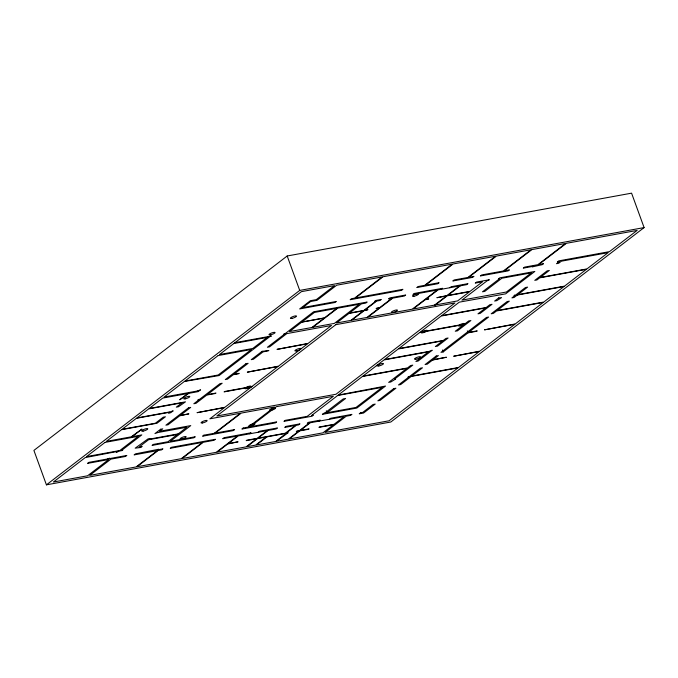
<?xml version="1.0" encoding="UTF-8"?>
<svg xmlns="http://www.w3.org/2000/svg" width="678" height="678" viewBox="0 0 678 678"><rect width="100%" height="100%" fill="white"/><g stroke="black" fill="none" stroke-linecap="round" stroke-linejoin="round"><path stroke-width="1.02" d="M376.4 365.773L377.553 364.883M245.173 388.045L245.046 388.163A3.229 0.746 -20 0 0 246.377 388.613A3.229 0.746 -20 0 0 250.063 387.248L250.258 387.121M250.784 386.714L250.885 386.621A3.229 0.746 -20 0 0 249.555 386.172A3.229 0.746 -20 0 0 245.868 387.536L245.707 387.638M421.394 332.254L421.267 332.373A3.229 0.746 -20 0 0 422.597 332.822A3.229 0.746 -20 0 0 426.284 331.457L426.479 331.33M427.004 330.923L427.106 330.83A3.229 0.746 -20 0 0 425.776 330.381A3.229 0.746 -20 0 0 422.089 331.745L421.936 331.847M458.76 325.44L458.675 325.516A3.229 0.746 -20 0 0 460.006 325.965A3.229 0.746 -20 0 0 463.693 324.601L463.82 324.516M464.371 324.109L464.515 323.974A3.229 0.746 -20 0 0 463.184 323.525A3.229 0.746 -20 0 0 459.498 324.881L459.269 325.033M287.192 255.987L33.9 450.412L46.426 484.838L390.808 422.013L644.1 227.588L631.574 193.162L287.192 255.987L299.718 290.413L46.426 484.838M187.925 393.494L179.704 399.808L188.789 393.333M107.692 458.938L109.599 458.201L108.938 458.709M116.963 451.819L116.294 452.328L118.209 451.59M182.467 402.427L176.322 407.147L178.483 406.749L185.475 401.851L149.177 408.503L162.745 398.088L198.196 391.621L200.578 389.799L197.281 391.062M268.242 336.593L252.767 348.467L219.469 354.543L301.396 291.65L334.525 285.608L316.245 299.642L310.363 300.71L299.659 308.931L334.966 302.49L336.288 301.473L302.71 307.6L310.66 301.498L316.973 300.346L336.686 285.218L382.197 276.912L354.543 298.142L351.518 298.693L350.187 299.71L401.588 290.337L402.91 289.32L355.408 297.981L383.062 276.751L452.285 264.123L424.631 285.353L418.14 286.54L416.817 287.557L437.759 283.735L439.081 282.718L425.496 285.201L453.15 263.971L495.55 256.233L467.896 277.463L454.133 279.972L452.811 280.989L472.625 277.378L473.947 276.361L468.761 277.302L496.415 256.081L531.027 249.758L503.373 270.988L481.736 274.937L480.414 275.954L508.102 270.903L509.424 269.886L504.237 270.836L531.891 249.606L565.554 243.461L537.891 264.691L524.653 267.107L523.331 268.124L533.044 266.352L532.383 266.861L542.197 264.683L543.519 263.666L538.756 264.53L566.418 243.309L637.125 230.41L609.454 251.64L558.748 260.886L557.426 261.903L559.24 261.572L556.485 263.691L558.647 263.293L561.401 261.183L608.132 252.657L586.936 268.92L540.213 277.446L549.324 270.454L547.163 270.844L534.764 280.361L536.925 279.963L539.68 277.853L586.402 269.327L564.528 286.124L517.806 294.65M270.403 336.195L219.121 375.561L184.348 381.485L164.068 397.071L197.383 390.994M311.914 327.491L324.186 318.067L301.752 322.16L289.472 331.584L334.356 323.398L359.298 304.252L337.72 308.185L312.778 327.33M251.97 386.494L277.929 366.569L247.326 372.154L278.463 366.162L307.6 343.797L276.997 349.373L308.134 343.39L331.474 325.474L286.828 333.618L269.573 346.856L267.412 347.255L313.575 311.812L367.145 302.041L365.823 303.058L361.459 303.854L349.517 313.024L363.849 310.405L375.79 301.244L374.476 301.481L375.798 300.464L381.256 299.473L379.934 300.481L376.654 301.083L364.713 310.244L367.976 309.651L364.188 310.651L351.713 320.228L366.917 317.457L379.358 307.888L376.095 308.482L379.883 307.481L391.859 298.312L388.587 298.905L389.909 297.888L405.656 295.015L404.334 296.032L392.723 298.151L367.781 317.296L412.258 309.185L437.2 290.04L412.987 294.455L414.309 293.438L442.539 288.286L441.217 289.303M214.299 433.284L240.419 413.241L209.875 418.809L224.367 407.681L197.027 412.673L224.893 407.275L251.445 386.901L224.104 391.892L224.63 391.486L251.962 386.494L251.267 386.935M215.163 433.132L241.283 413.08L274.539 407.012L248.419 427.064M250.207 426.733L276.327 406.69L333.347 396.283L307.227 416.334L285.285 420.335L283.963 421.352L311.982 416.241L313.304 415.224L311.558 415.546L337.686 395.486L382.163 387.375L356.026 407.427L323.686 413.334L322.364 414.351L356.865 408.054L385.528 386.053L338.212 395.079L362.425 376.493L406.902 368.383L388.664 382.384L390.825 381.985L395.037 379.392L395.562 378.985L394.486 379.18L412.775 365.137L410.614 365.535L407.427 367.976L362.959 376.087L383.985 359.942L428.462 351.831L415.911 361.467L418.072 361.077L432.217 350.212L428.996 351.424L384.519 359.535L398.291 348.967L442.768 340.848L435.352 346.543L437.522 346.144L448.107 338.017L445.946 338.407L443.302 340.441L398.825 348.56L419.64 332.576L464.116 324.465L455.269 331.254L457.438 330.856L470.871 320.541L468.71 320.94L464.65 324.059L420.174 332.169L441.209 316.024L485.685 307.914L477.982 313.821L480.143 313.422L492.016 304.312L489.855 304.702L486.211 307.507L441.734 315.617L459.269 302.159L505.661 293.845L534.823 271.454L499.745 277.853L498.423 278.87L499.618 278.65L482.499 291.794L484.77 291.379L501.89 278.234L531.34 272.861L506.398 292.006L461.921 300.125L486.863 280.98L489.372 279.743L476.609 282.073L475.286 283.09L482.541 281.768L470.066 291.337L447.827 295.396L460.303 285.819M249.75 433.793L251.072 432.776L224.037 437.708L222.715 438.725L237.419 436.047L216.231 452.311L182.051 458.548L203.247 442.276L214.062 440.302L215.384 439.285L171.585 447.277L170.263 448.294L202.375 442.437L181.187 458.701L136.973 466.769L158.16 450.506L161.61 449.878L162.932 448.861L158.008 449.76L158.669 449.251L135.464 453.87L134.134 454.887L157.296 450.658L136.108 466.93L89.725 475.388L110.921 459.125L125.481 456.464L126.811 455.447L88.903 462.362L87.572 463.379L108.76 459.515L87.564 475.786L53.401 482.016L85.191 457.616L122.209 450.531L122.743 450.124L121.743 450.302L141.804 434.903L132.057 436.683L141.965 429.081L131.185 436.844L106.344 441.378L121.557 429.699L157.016 423.233L165.415 416.784L163.245 417.182L155.381 423.225L122.082 429.293L136.371 418.326L169.669 412.258L168.542 413.114L170.712 412.724L173.187 410.817L170.195 411.851L136.905 417.919L148.643 408.91L181.941 402.834M258.259 432.242L259.581 431.225L277.438 427.971L276.115 428.988L238.292 435.886L228.223 443.615L238.08 441.81L227.689 444.022L217.096 452.15L246.08 446.861L256.682 438.734L246.199 440.641L246.733 440.234L257.208 438.327L267.276 430.598M449.87 287.726L451.192 286.709L467.956 283.65L466.634 284.667L438.064 289.879L425.589 299.456L428.75 298.879L425.064 299.862L413.122 309.024L457.599 300.913L469.54 291.743L447.302 295.803L435.361 304.973M268.141 430.437L258.072 438.166L285.37 433.191L295.43 425.462L284.768 427.403L286.091 426.386L299.956 423.86L298.625 424.877L296.294 425.301L286.235 433.03L288.192 432.674L276.471 441.319L288.311 439.158L298.905 431.03L296.311 431.496L296.845 431.089L299.43 430.623L309.499 422.894L307.278 423.301L308.609 422.284L320.279 420.157L318.948 421.174M434.496 305.125L446.438 295.964L436.869 297.701L446.963 295.557L459.438 285.98M324.669 413.156L343.229 398.901L345.594 398.469L327.025 412.724L326.313 410.758M329.339 419.275L330.661 418.258L351.924 414.377L350.602 415.394L346.272 416.182L325.084 432.454L389.13 420.767L457.981 367.908L411.258 376.426L400.664 384.562L398.503 384.96L409.097 376.824L408.012 377.019L409.631 376.417L420.326 368.205L422.496 367.807L411.792 376.019L458.514 367.501L479.278 351.56L453.667 356.23L479.812 351.153L514.78 324.313L484.49 329.839L515.305 323.906L543.281 302.43L496.559 310.956L493.381 313.397L491.211 313.787L507.161 301.549L509.322 301.151L497.084 310.549L543.807 302.024L563.994 286.531L517.272 295.057M443.149 351.95L468.057 332.83L476.71 331.254L477.236 330.847L468.583 332.423L488.609 317.058L486.448 317.448L440.988 352.34L443.149 351.95L442.437 349.984M272.963 408.215L272.615 408.326A3.229 0.746 -20 0 0 269.861 410.436L270.073 410.444M271.802 410.165L272.454 409.961A3.229 0.746 -20 0 0 275.209 407.851L274.819 407.842M252.402 424.004L251.97 424.131A3.229 0.746 -20 0 0 249.216 426.25L249.479 426.25M251.233 425.945L251.809 425.776A3.229 0.746 -20 0 0 254.564 423.657L254.225 423.657M299.718 290.413L644.1 227.588M234.944 342.661L271.395 336.017L269.886 336.593M285.37 333.466L283.862 334.042L284.862 333.856M233.825 343.526L267.115 337.449M433.089 359.671L446.412 357.247L432.556 360.077M178.246 433.869L149.346 439.141L150.228 438.471L148.067 438.861L135.193 448.166L140.829 447.463L142.151 446.446L139.109 447.005L148.55 439.751L177.45 434.479M467.337 330.864L468.057 332.83M105.022 442.395L86.513 456.599L119.811 450.523L138.312 436.318L105.022 442.395M218.146 355.56L184.899 381.078L218.197 375.002L251.445 349.484L218.146 355.56M198.459 399.486L197.925 399.893L199.12 399.673L193.823 403.741L195.984 403.342L206.798 395.045L215.451 393.469L215.977 393.062L207.324 394.638L222.164 383.248L220.003 383.638L199.646 399.266L198.459 399.486M160.601 429.242L154.948 433.573L157.999 432.505L186.874 427.233L167.983 441.734L153.406 444.395L152.075 445.412L193.942 437.776L195.264 436.759L170.28 441.319L190.755 425.598L159.584 431.284L162.762 428.843L160.601 429.242M188.526 407.809L165.898 425.174L168.059 424.775L179.721 415.826L188.899 413.843L180.246 415.428L190.688 407.41L188.526 407.809M245.953 363.722L225.299 379.578L227.469 379.18L233.283 374.714L238.673 373.731L239.207 373.324L233.817 374.307L248.123 363.323L245.953 363.722M262.115 351.314L251.25 359.654L253.419 359.264L262.954 351.941L268.878 350.551L262.115 351.314M314.414 312.439L301.947 322.008L324.381 317.914L336.856 308.346L314.414 312.439M348.984 313.431L336.517 322.999L350.848 320.389L363.323 310.812L348.984 313.431M335.796 324.686L216.85 415.987L336 394.249L454.946 302.947L335.796 324.686M203.917 435.183L202.595 436.2L233.249 430.606L234.571 429.589L203.917 435.183M243.224 428.013L241.902 429.03L275.31 422.928L276.632 421.911L243.224 428.013M257.547 438.573L246.953 446.709L255.572 445.132L266.166 436.996L257.547 438.573M267.03 436.844L256.437 444.971L275.607 441.48L286.201 433.344L267.03 436.844M299.769 430.869L289.175 439.005L322.914 432.844L333.517 424.716L318.94 427.369L319.465 426.971L334.042 424.309L344.11 416.58L310.363 422.733L300.295 430.462L309.083 428.86L308.549 429.267L299.769 430.869M498.728 297.896L494.626 301.049L496.788 300.651L501.576 297.608L498.728 297.896M360.577 412.8L359.255 413.817L363.577 413.029L375.231 404.08L373.07 404.478L362.738 412.41L360.577 412.8M514.56 295.235L514.026 295.642L515.111 295.447L511.932 297.888L514.094 297.498L527.603 287.125L525.442 287.523L515.636 295.04L514.56 295.235M393.732 388.613L377.841 400.817L380.002 400.418L395.893 388.223L393.732 388.613M436.225 356.001L425.098 364.544L427.259 364.145L438.386 355.611L436.225 356.001M378.841 365.959A3.229 0.746 -20 0 0 383.477 363.722A3.229 0.746 -20 0 0 378.977 364.544A3.229 0.746 -20 0 0 378.841 365.959M415.945 359.187A3.229 0.746 -20 0 0 420.58 356.95A3.229 0.746 -20 0 0 416.08 357.772A3.229 0.746 -20 0 0 415.945 359.187M143.143 431.106A3.229 0.746 -20 0 0 147.779 428.86A3.229 0.746 -20 0 0 143.278 429.683A3.229 0.746 -20 0 0 143.143 431.106M185.17 398.85A3.229 0.746 -20 0 0 189.798 396.605A3.229 0.746 -20 0 0 185.306 397.427A3.229 0.746 -20 0 0 185.17 398.85M270.446 334.847A3.229 0.746 -20 0 0 275.073 332.61A3.229 0.746 -20 0 0 270.581 333.423A3.229 0.746 -20 0 0 270.446 334.847M202.519 422.936A3.229 0.746 -20 0 0 207.146 420.691A3.229 0.746 -20 0 0 202.654 421.513A3.229 0.746 -20 0 0 202.519 422.936M181.509 439.056A3.229 0.746 -20 0 0 186.145 436.818A3.229 0.746 -20 0 0 181.645 437.632A3.229 0.746 -20 0 0 181.509 439.056M296.354 350.899A3.229 0.746 -20 0 0 300.99 348.661A3.229 0.746 -20 0 0 296.489 349.484A3.229 0.746 -20 0 0 296.354 350.899M291.871 318.397A3.229 0.746 -20 0 0 296.506 316.16A3.229 0.746 -20 0 0 292.006 316.973A3.229 0.746 -20 0 0 291.871 318.397M392.723 312.482A3.229 0.746 -20 0 0 397.461 310.261A3.229 0.746 -20 0 0 393.087 310.99A3.229 0.746 -20 0 0 392.723 312.482M413.961 296.252A3.229 0.746 -20 0 0 418.597 294.006A3.229 0.746 -20 0 0 414.097 294.828A3.229 0.746 -20 0 0 413.961 296.252"/></g></svg>
